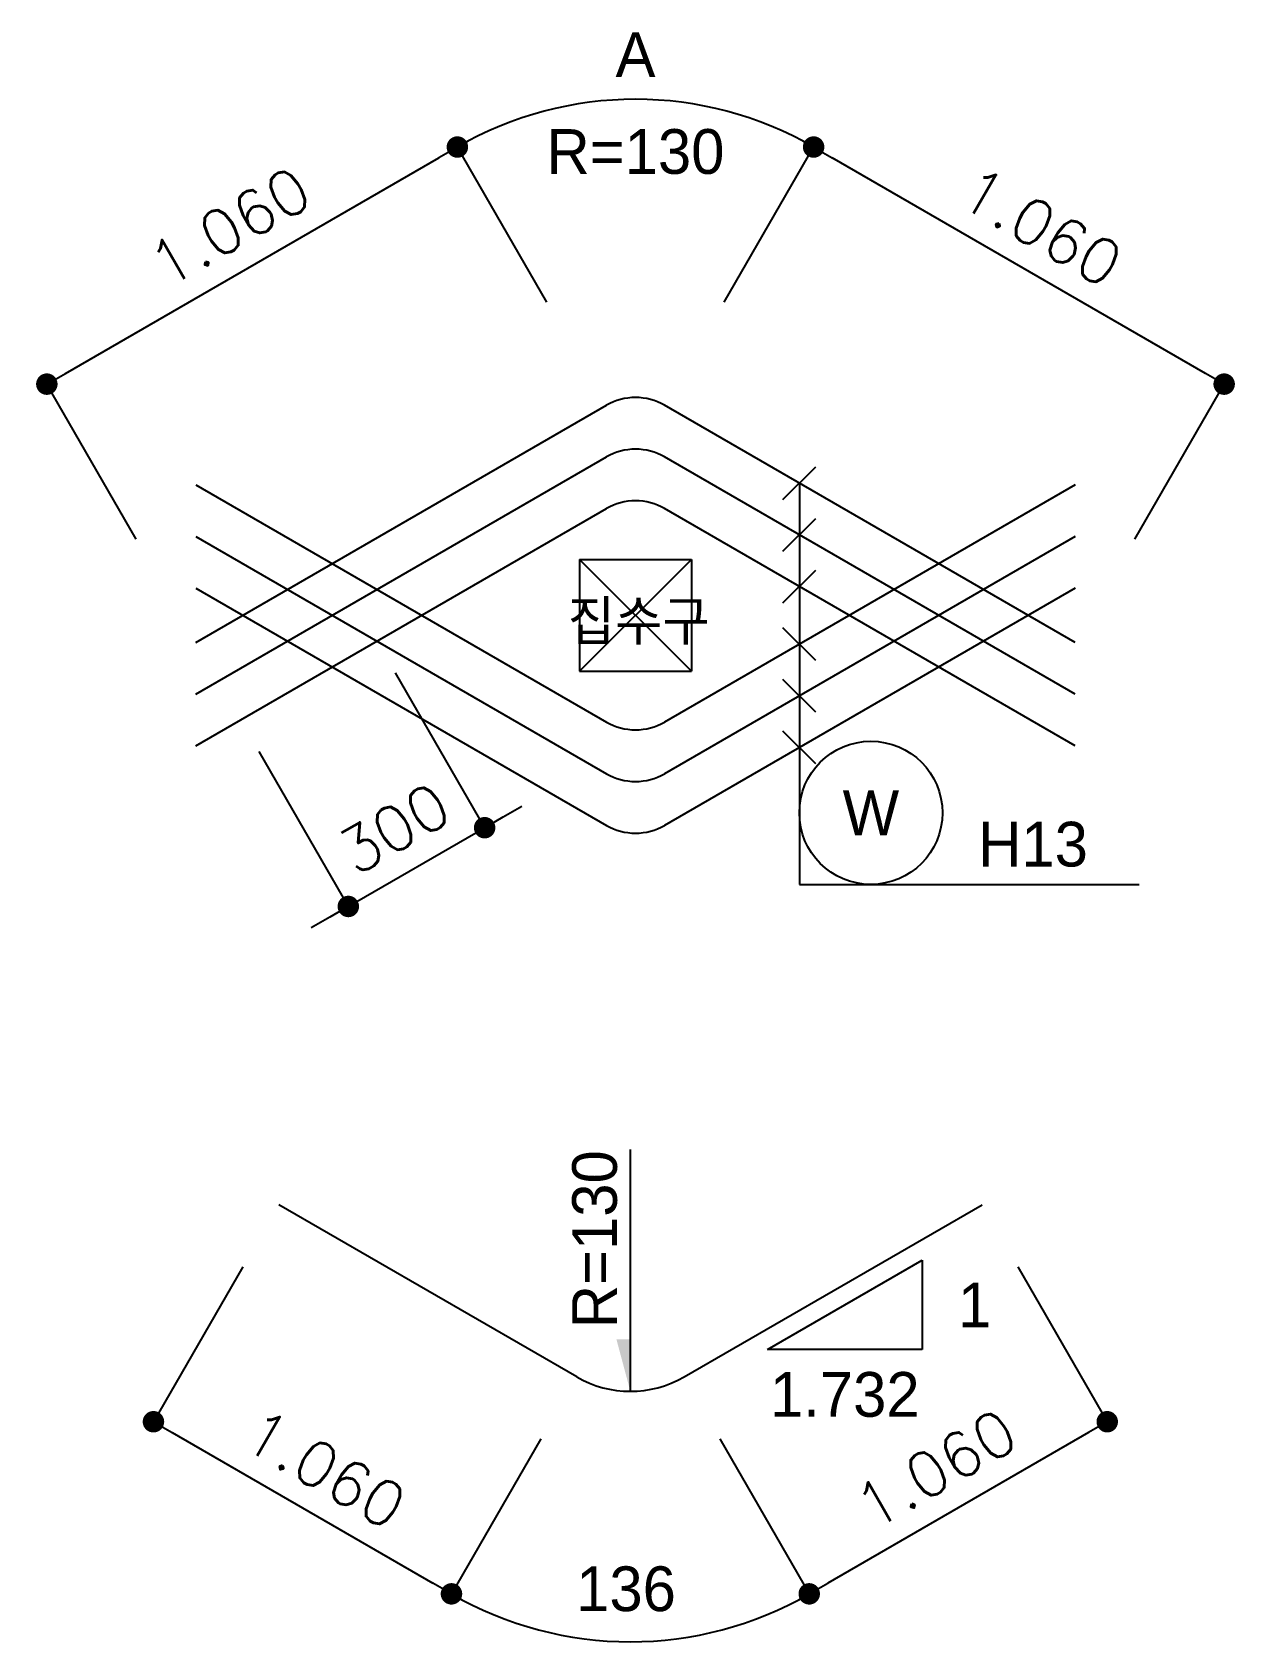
# Model space of a CAD drawing. Header units: millimetres. Extents: x -33.7 to 33.7, y -86.2 to 3.7.
import ezdxf
from ezdxf.enums import TextEntityAlignment as Align

# ---------------------------------------------------------------- set-up
doc = ezdxf.new("R2010")
doc.units = ezdxf.units.MM
doc.header["$LTSCALE"] = 500
doc.header["$MEASUREMENT"] = 0
doc.layers.add('rebar', color=6, linetype='Continuous')
doc.styles.add('GHS', font='djdg.shx', dxfattribs={"bigfont": 'ghs.shx'})
doc.styles.add('ROMANS', font='ROMANS.SHX')

# ---------------------------------------------------------------- blocks, each defined once
blk = doc.blocks.new('DOT')
at = {"color": 1}
blk.add_line((0, 0), (-1, 0), dxfattribs=at)
at = {"color": 7, "const_width": 0.5}
blk.add_lwpolyline([(-0.25, 0, 1), (0.25, 0, 1)], format="xyb", close=True, dxfattribs=at)

msp = doc.modelspace()

# ---------------------------------------------------------------- linework, layer by layer
at = {"color": 1}
for p, q in [((-4.958, -11.329), (-9.958, -2.668)), ((4.958, -11.329), (9.958, -2.668)), ((-31.869, -15.318), (-10.998, -3.268)), ((31.869, -15.318), (10.998, -3.268)), ((-27.908, -24.579), (-32.908, -15.918)), ((27.908, -24.579), (32.908, -15.918)), ((8.24, -22.371), (10.079, -20.533)), ((9.159, -21.452), (9.159, -43.875)), ((8.24, -25.258), (10.079, -23.42)), ((3.125, -25.713), (-3.125, -31.963)), ((-3.125, -25.713), (3.125, -31.963)), ((8.24, -28.145), (10.079, -26.306)), ((10.079, -31.37), (8.24, -29.532)), ((-13.434, -32.047), (-8.434, -40.707)), ((10.079, -34.257), (8.24, -32.419)), ((10.079, -37.144), (8.24, -35.305)), ((-21.055, -36.448), (-16.055, -45.108)), ((-7.394, -40.107), (-6.355, -39.507)), ((-16.055, -45.108), (-8.434, -40.707)), ((9.159, -43.875), (28.159, -43.875)), ((-17.095, -45.708), (-18.134, -46.308)), ((-0.288, -72.202), (-0.288, -58.695)), ((-21.948, -65.244), (-26.948, -73.904)), ((7.371, -69.874), (16.031, -64.874)), ((16.031, -64.874), (16.031, -69.874)), ((21.372, -65.244), (26.372, -73.904)), ((16.031, -69.874), (7.371, -69.874)), ((-25.908, -74.504), (-11.327, -82.922)), ((25.333, -74.504), (10.751, -82.922)), ((-5.288, -74.862), (-10.288, -83.522)), ((4.712, -74.862), (9.712, -83.522))]:
    msp.add_line(p, q, dxfattribs=at)
at = {"color": 3}
for p, q in [((-3.125, -25.713), (3.125, -25.713)), ((-3.125, -25.713), (-3.125, -31.963)), ((3.125, -25.713), (3.125, -31.963)), ((-3.125, -31.963), (3.125, -31.963))]:
    msp.add_line(p, q, dxfattribs=at)
at = {"color": 1}
msp.add_circle((13.159, -39.875), 4, dxfattribs=at)
for centre, radius, start, end in [((0, -19.917), 19.917, 60, 120), ((-0.288, -66.202), 20, 240, 300)]:
    msp.add_arc(centre, radius, start, end, dxfattribs=at)
msp.add_solid([(-0.288, -72.202), (-1.064, -69.304), (-0.288, -69.304)], dxfattribs=at)
at = {"layer": 'rebar'}
for p, q in [((-24.575, -30.352), (-1.625, -17.102)), ((24.575, -30.352), (1.625, -17.102)), ((-24.575, -33.239), (-1.625, -19.989)), ((24.575, -33.239), (1.625, -19.989)), ((-24.575, -21.551), (-1.625, -34.801)), ((24.575, -21.551), (1.625, -34.801)), ((-24.575, -36.126), (-1.625, -22.876)), ((24.575, -36.126), (1.625, -22.876)), ((-24.575, -24.438), (-1.625, -37.688)), ((24.575, -24.438), (1.625, -37.688)), ((-24.575, -27.325), (-1.625, -40.575)), ((24.575, -27.325), (1.625, -40.575)), ((-3.288, -71.398), (-19.948, -61.78)), ((2.712, -71.398), (19.372, -61.78))]:
    msp.add_line(p, q, dxfattribs=at)
for centre, radius, start, end in [((0, -19.917), 3.25, 60, 120), ((0, -22.803), 3.25, 60, 120), ((0, -25.69), 3.25, 60, 120), ((0, -31.986), 3.25, 240, 300), ((0, -34.873), 3.25, 240, 300), ((0, -37.76), 3.25, 240, 300), ((-0.288, -66.202), 6, 240, 300)]:
    msp.add_arc(centre, radius, start, end, dxfattribs=at)

# ---------------------------------------------------------------- block references
at = {"color": 1, "yscale": 1.200000000011642, "zscale": 1.2}
for p, xscale, rotation in [((-9.958, -2.668), 1.199999999993429, 29.9999999074365), ((9.958, -2.668), 1.199999999993429, 150.0000000925635), ((-32.908, -15.918), 1.19999999999343, 209.9999999074365), ((32.908, -15.918), 1.199999999993429, 330.0000000925635), ((-8.434, -40.707), 1.19999999999343, 209.9999999074365), ((-16.055, -45.108), 1.199999999993429, 29.9999999074365), ((-26.948, -73.904), 1.1999999999919, 150.0000000315473), ((26.372, -73.904), 1.1999999999919, 29.99999996845264), ((-10.288, -83.522), 1.1999999999919, 330.0000000315474), ((9.712, -83.522), 1.1999999999919, 209.9999999684527)]:
    msp.add_blockref('DOT', p, dxfattribs=dict(at, xscale=xscale, rotation=rotation))

# ---------------------------------------------------------------- texts
at = {"color": 7, "style": 'GHS'}
for s, p in [('A', (0, 1.25)), ('R=130', (0, -4.167))]:
    msp.add_text(s, height=2.5, dxfattribs=at).set_placement(p, align=Align.CENTER)
for s, p in [('집수구', (0.175, -29.121)), ('W', (13.159, -39.875)), ('1.732', (11.701, -72.374)), ('136', (-0.529, -83.236))]:
    msp.add_text(s, height=2.5, dxfattribs=at).set_placement(p, align=Align.MIDDLE)
msp.add_text('H13', height=2.5, dxfattribs=at).set_placement((19.159, -42.875))
msp.add_text('R=130', height=2.5, rotation=90, dxfattribs=at).set_placement((-2.291, -63.702), align=Align.MIDDLE)
msp.add_text('1', height=2.5, dxfattribs=at).set_placement((18.031, -67.374), align=Align.MIDDLE_LEFT)
at = {"color": 7, "char_height": 2.5, "attachment_point": 5, "style": 'ROMANS'}
for s, insert, rotation in [('\\A1;1.060', (-22.683, -7.128), 30), ('\\A1;1.060', (22.683, -7.128), 330), ('\\A1;300', (-13.494, -40.742), 30), ('\\A1;1.060', (-17.368, -76.548), 330), ('\\A1;1.060', (16.792, -76.548), 30)]:
    msp.add_mtext(s, dxfattribs=dict(at, insert=insert, rotation=rotation))

doc.saveas('drawing.dxf')
